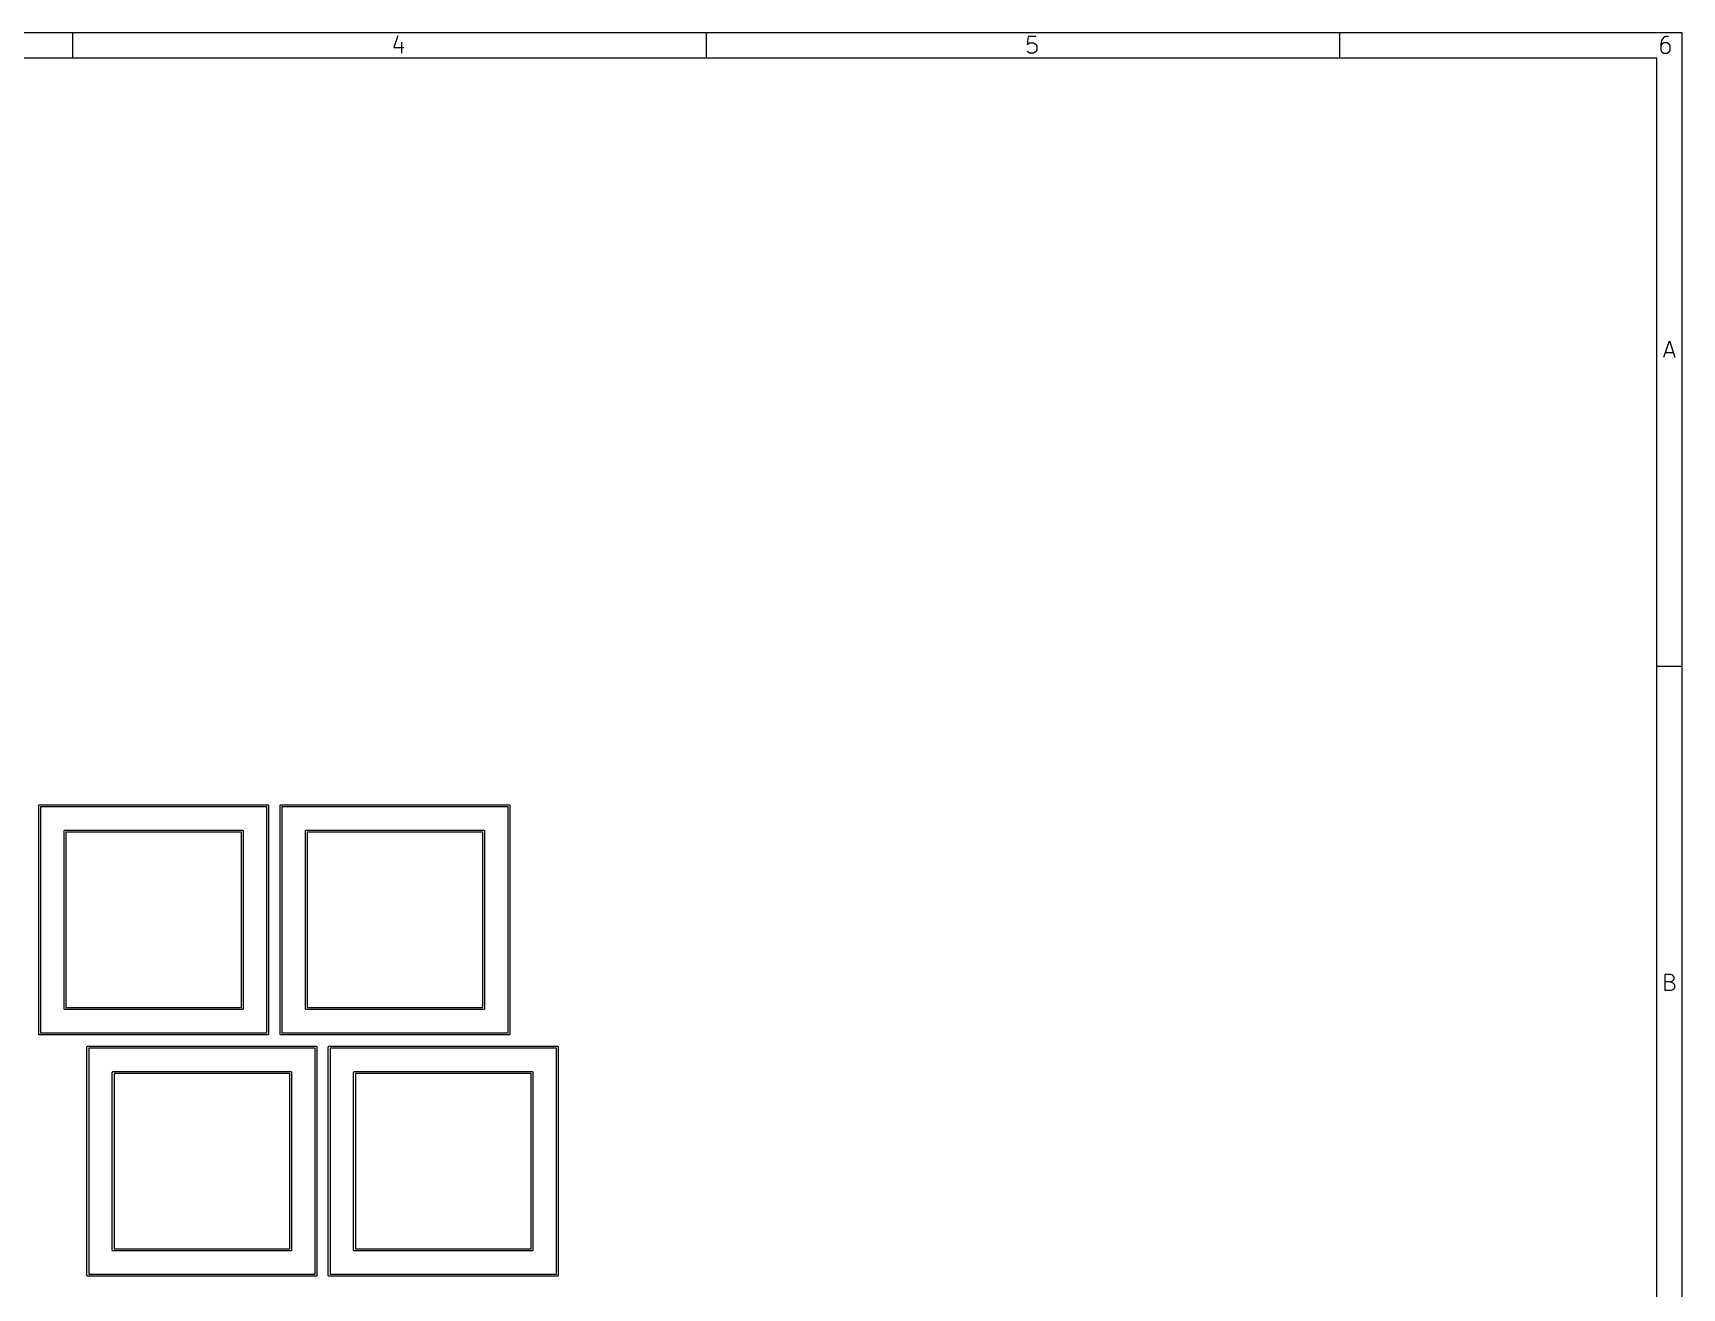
# Model space of a CAD drawing. Extents: x -80 to 197, y -68 to 122.
# Drawn here: x 66.7 to 196.8, y 23 to 122.1 of the extents above; entities that cross this region are included whole.
import ezdxf

# ---------------------------------------------------------------- set-up
doc = ezdxf.new("R2010")
doc.units = 0
doc.header["$MEASUREMENT"] = 0
doc.layers.add('BLACK', color=7, linetype='CONTINUOUS')

msp = doc.modelspace()

# ---------------------------------------------------------------- linework, layer by layer
at = {"layer": 'BLACK', "linetype": 'CONTINUOUS'}
for p, q in [((196.832, 122.08), (-80.17, 122.08)), ((69.83, 120.08), (69.83, 122.08)), ((95.4621, 121.854), (95.1526, 120.925)), ((95.7717, 121.359), (95.7717, 120.492)), ((119.83, 120.08), (119.83, 122.08)), ((145.215, 121.792), (145.153, 121.173)), ((145.153, 121.173), (145.215, 121.235)), ((145.834, 121.792), (145.215, 121.792)), ((145.215, 121.235), (145.338, 121.297)), ((145.338, 121.297), (145.648, 121.297)), ((145.648, 121.297), (145.772, 121.235)), ((145.772, 121.235), (145.834, 121.173)), ((145.834, 121.173), (145.895, 121.049)), ((145.895, 121.049), (145.895, 120.74)), ((169.83, 120.08), (169.83, 122.08)), ((195.215, 121.482), (195.153, 121.235)), ((195.153, 121.235), (195.153, 120.74)), ((195.215, 121.173), (195.153, 121.049)), ((195.338, 121.668), (195.215, 121.482)), ((195.276, 121.235), (195.215, 121.173)), ((195.4, 121.297), (195.276, 121.235)), ((195.4, 121.73), (195.338, 121.668)), ((195.524, 121.792), (195.4, 121.73)), ((195.648, 121.297), (195.4, 121.297)), ((195.772, 121.792), (195.524, 121.792)), ((195.772, 121.235), (195.648, 121.297)), ((195.834, 121.173), (195.772, 121.235)), ((195.895, 121.049), (195.834, 121.173)), ((195.895, 120.74), (195.895, 121.049)), ((196.832, -67.9272), (196.832, 122.08)), ((194.832, 120.08), (-78.17, 120.08)), ((95.1526, 120.925), (95.9574, 120.925)), ((145.215, 120.554), (145.153, 120.616)), ((145.338, 120.492), (145.215, 120.554)), ((145.648, 120.492), (145.338, 120.492)), ((145.772, 120.554), (145.648, 120.492)), ((145.834, 120.616), (145.772, 120.554)), ((145.895, 120.74), (145.834, 120.616)), ((194.832, -65.9272), (194.832, 120.08)), ((195.153, 120.74), (195.215, 120.616)), ((195.215, 120.616), (195.276, 120.554)), ((195.276, 120.554), (195.4, 120.492)), ((195.4, 120.492), (195.648, 120.492)), ((195.648, 120.492), (195.772, 120.554)), ((195.772, 120.554), (195.834, 120.616)), ((195.834, 120.616), (195.895, 120.74)), ((195.399, 96.4919), (195.832, 97.7919)), ((195.832, 97.7919), (196.266, 96.4919)), ((195.523, 96.8633), (196.142, 96.8633)), ((196.832, 72.08), (194.832, 72.08)), ((67.125, 61.0832), (67.1273, 61.0895)), ((67.125, 61.0766), (67.125, 61.0832)), ((67.125, 43.0634), (67.125, 61.0766)), ((67.1273, 61.0895), (67.1284, 61.096)), ((67.1284, 61.096), (67.1318, 61.1018)), ((67.1318, 61.1018), (67.134, 61.1081)), ((67.134, 61.1081), (67.1383, 61.1132)), ((67.1383, 61.1132), (67.1417, 61.119)), ((67.1417, 61.119), (67.1468, 61.1232)), ((67.1468, 61.1232), (67.151, 61.1283)), ((67.151, 61.1283), (67.1568, 61.1317)), ((67.1568, 61.1317), (67.1619, 61.136)), ((67.1619, 61.136), (67.1682, 61.1382)), ((67.1682, 61.1382), (67.174, 61.1416)), ((67.174, 61.1416), (67.1805, 61.1427)), ((67.1805, 61.1427), (67.1868, 61.145)), ((67.1868, 61.145), (67.1934, 61.145)), ((67.1934, 61.145), (67.1934, 61.145)), ((67.1934, 61.145), (85.2066, 61.145)), ((67.275, 60.995), (67.275, 43.145)), ((85.125, 60.995), (67.275, 60.995)), ((85.125, 43.145), (85.125, 60.995)), ((85.2066, 61.145), (85.2132, 61.145)), ((85.2066, 61.145), (85.2066, 61.145)), ((85.2132, 61.145), (85.2195, 61.1427)), ((85.2195, 61.1427), (85.226, 61.1416)), ((85.226, 61.1416), (85.2318, 61.1382)), ((85.2318, 61.1382), (85.2381, 61.136)), ((85.2381, 61.136), (85.2432, 61.1317)), ((85.2432, 61.1317), (85.249, 61.1283)), ((85.249, 61.1283), (85.2532, 61.1232)), ((85.2532, 61.1232), (85.2583, 61.119)), ((85.2583, 61.119), (85.2617, 61.1132)), ((85.2617, 61.1132), (85.266, 61.1081)), ((85.266, 61.1081), (85.2682, 61.1018)), ((85.2682, 61.1018), (85.2716, 61.096)), ((85.2716, 61.096), (85.2727, 61.0895)), ((85.2727, 61.0895), (85.275, 61.0832)), ((85.275, 61.0832), (85.275, 61.0766)), ((85.275, 61.0766), (85.275, 61.0766)), ((85.275, 61.0766), (85.275, 43.0634)), ((86.175, 61.0832), (86.1773, 61.0895)), ((86.175, 61.0766), (86.175, 61.0832)), ((86.175, 43.0634), (86.175, 61.0766)), ((86.1773, 61.0895), (86.1784, 61.096)), ((86.1784, 61.096), (86.1818, 61.1018)), ((86.1818, 61.1018), (86.184, 61.1081)), ((86.184, 61.1081), (86.1883, 61.1132)), ((86.1883, 61.1132), (86.1917, 61.119)), ((86.1917, 61.119), (86.1968, 61.1232)), ((86.1968, 61.1232), (86.201, 61.1283)), ((86.201, 61.1283), (86.2068, 61.1317)), ((86.2068, 61.1317), (86.2119, 61.136)), ((86.2119, 61.136), (86.2182, 61.1382)), ((86.2182, 61.1382), (86.224, 61.1416)), ((86.224, 61.1416), (86.2305, 61.1427)), ((86.2305, 61.1427), (86.2368, 61.145)), ((86.2368, 61.145), (86.2434, 61.145)), ((86.2434, 61.145), (86.2434, 61.145)), ((86.2434, 61.145), (104.257, 61.145)), ((86.325, 60.995), (86.325, 43.145)), ((104.175, 60.995), (86.325, 60.995)), ((104.175, 43.145), (104.175, 60.995)), ((104.257, 61.145), (104.263, 61.145)), ((104.257, 61.145), (104.257, 61.145)), ((104.263, 61.145), (104.269, 61.1427)), ((104.269, 61.1427), (104.276, 61.1416)), ((104.276, 61.1416), (104.282, 61.1382)), ((104.282, 61.1382), (104.288, 61.136)), ((104.288, 61.136), (104.293, 61.1317)), ((104.293, 61.1317), (104.299, 61.1283)), ((104.299, 61.1283), (104.303, 61.1232)), ((104.303, 61.1232), (104.308, 61.119)), ((104.308, 61.119), (104.312, 61.1132)), ((104.312, 61.1132), (104.316, 61.1081)), ((104.316, 61.1081), (104.318, 61.1018)), ((104.318, 61.1018), (104.322, 61.096)), ((104.322, 61.096), (104.323, 61.0895)), ((104.323, 61.0895), (104.325, 61.0832)), ((104.325, 61.0832), (104.325, 61.0766)), ((104.325, 61.0766), (104.325, 61.0766)), ((104.325, 61.0766), (104.325, 43.0634)), ((69.125, 59.0832), (69.1273, 59.0895)), ((69.125, 59.0766), (69.125, 59.0832)), ((69.125, 45.0634), (69.125, 59.0766)), ((69.1273, 59.0895), (69.1284, 59.096)), ((69.1284, 59.096), (69.1318, 59.1018)), ((69.1318, 59.1018), (69.134, 59.1081)), ((69.134, 59.1081), (69.1383, 59.1132)), ((69.1383, 59.1132), (69.1417, 59.119)), ((69.1417, 59.119), (69.1468, 59.1232)), ((69.1468, 59.1232), (69.151, 59.1283)), ((69.151, 59.1283), (69.1568, 59.1317)), ((69.1568, 59.1317), (69.1619, 59.136)), ((69.1619, 59.136), (69.1682, 59.1382)), ((69.1682, 59.1382), (69.174, 59.1416)), ((69.174, 59.1416), (69.1805, 59.1427)), ((69.1805, 59.1427), (69.1868, 59.145)), ((69.1868, 59.145), (69.1934, 59.145)), ((69.1934, 59.145), (69.1934, 59.145)), ((69.1934, 59.145), (83.2066, 59.145)), ((69.275, 58.995), (69.275, 45.145)), ((83.125, 58.995), (69.275, 58.995)), ((83.125, 45.145), (83.125, 58.995)), ((83.2066, 59.145), (83.2132, 59.145)), ((83.2066, 59.145), (83.2066, 59.145)), ((83.2132, 59.145), (83.2195, 59.1427)), ((83.2195, 59.1427), (83.226, 59.1416)), ((83.226, 59.1416), (83.2318, 59.1382)), ((83.2318, 59.1382), (83.2381, 59.136)), ((83.2381, 59.136), (83.2432, 59.1317)), ((83.2432, 59.1317), (83.249, 59.1283)), ((83.249, 59.1283), (83.2532, 59.1232)), ((83.2532, 59.1232), (83.2583, 59.119)), ((83.2583, 59.119), (83.2617, 59.1132)), ((83.2617, 59.1132), (83.266, 59.1081)), ((83.266, 59.1081), (83.2682, 59.1018)), ((83.2682, 59.1018), (83.2716, 59.096)), ((83.2716, 59.096), (83.2727, 59.0895)), ((83.2727, 59.0895), (83.275, 59.0832)), ((83.275, 59.0832), (83.275, 59.0766)), ((83.275, 59.0766), (83.275, 59.0766)), ((83.275, 59.0766), (83.275, 45.0634)), ((88.175, 59.0832), (88.1773, 59.0895)), ((88.175, 59.0766), (88.175, 59.0832)), ((88.175, 45.0634), (88.175, 59.0766)), ((88.1773, 59.0895), (88.1784, 59.096)), ((88.1784, 59.096), (88.1818, 59.1018)), ((88.1818, 59.1018), (88.184, 59.1081)), ((88.184, 59.1081), (88.1883, 59.1132)), ((88.1883, 59.1132), (88.1917, 59.119)), ((88.1917, 59.119), (88.1968, 59.1232)), ((88.1968, 59.1232), (88.201, 59.1283)), ((88.201, 59.1283), (88.2068, 59.1317)), ((88.2068, 59.1317), (88.2119, 59.136)), ((88.2119, 59.136), (88.2182, 59.1382)), ((88.2182, 59.1382), (88.224, 59.1416)), ((88.224, 59.1416), (88.2305, 59.1427)), ((88.2305, 59.1427), (88.2368, 59.145)), ((88.2368, 59.145), (88.2434, 59.145)), ((88.2434, 59.145), (88.2434, 59.145)), ((88.2434, 59.145), (102.257, 59.145)), ((88.325, 58.995), (88.325, 45.145)), ((102.175, 58.995), (88.325, 58.995)), ((102.175, 45.145), (102.175, 58.995)), ((102.257, 59.145), (102.263, 59.145)), ((102.257, 59.145), (102.257, 59.145)), ((102.263, 59.145), (102.269, 59.1427)), ((102.269, 59.1427), (102.276, 59.1416)), ((102.276, 59.1416), (102.282, 59.1382)), ((102.282, 59.1382), (102.288, 59.136)), ((102.288, 59.136), (102.293, 59.1317)), ((102.293, 59.1317), (102.299, 59.1283)), ((102.299, 59.1283), (102.303, 59.1232)), ((102.303, 59.1232), (102.308, 59.119)), ((102.308, 59.119), (102.312, 59.1132)), ((102.312, 59.1132), (102.316, 59.1081)), ((102.316, 59.1081), (102.318, 59.1018)), ((102.318, 59.1018), (102.322, 59.096)), ((102.322, 59.096), (102.323, 59.0895)), ((102.323, 59.0895), (102.325, 59.0832)), ((102.325, 59.0832), (102.325, 59.0766)), ((102.325, 59.0766), (102.325, 59.0766)), ((102.325, 59.0766), (102.325, 45.0634)), ((195.492, 46.4919), (195.492, 47.7919)), ((195.492, 47.7919), (195.925, 47.7919)), ((195.925, 47.1729), (195.492, 47.1729)), ((195.925, 47.7919), (196.049, 47.73)), ((196.049, 47.2348), (195.925, 47.1729)), ((195.925, 47.1729), (196.111, 47.111)), ((196.049, 47.73), (196.111, 47.6681)), ((196.111, 47.2967), (196.049, 47.2348)), ((196.111, 47.6681), (196.173, 47.5443)), ((196.173, 47.4205), (196.111, 47.2967)), ((196.111, 47.111), (196.173, 47.049)), ((196.173, 47.5443), (196.173, 47.4205)), ((196.173, 47.049), (196.235, 46.9252)), ((196.235, 46.9252), (196.235, 46.7395)), ((195.987, 46.4919), (195.492, 46.4919)), ((196.111, 46.5538), (195.987, 46.4919)), ((196.173, 46.6157), (196.111, 46.5538)), ((196.235, 46.7395), (196.173, 46.6157)), ((69.125, 45.0568), (69.125, 45.0634)), ((69.125, 45.0634), (69.125, 45.0634)), ((69.1273, 45.0505), (69.125, 45.0568)), ((69.1284, 45.044), (69.1273, 45.0505)), ((69.1318, 45.0382), (69.1284, 45.044)), ((69.134, 45.0319), (69.1318, 45.0382)), ((69.1383, 45.0268), (69.134, 45.0319)), ((69.1417, 45.021), (69.1383, 45.0268)), ((69.1468, 45.0168), (69.1417, 45.021)), ((69.151, 45.0117), (69.1468, 45.0168)), ((69.1568, 45.0083), (69.151, 45.0117)), ((69.1619, 45.004), (69.1568, 45.0083)), ((69.1682, 45.0018), (69.1619, 45.004)), ((69.174, 44.9984), (69.1682, 45.0018)), ((69.1805, 44.9973), (69.174, 44.9984)), ((69.1868, 44.995), (69.1805, 44.9973)), ((69.1934, 44.995), (69.1868, 44.995)), ((83.2066, 44.995), (69.1934, 44.995)), ((69.1934, 44.995), (69.1934, 44.995)), ((69.275, 45.145), (83.125, 45.145)), ((83.2132, 44.995), (83.2066, 44.995)), ((83.2066, 44.995), (83.2066, 44.995)), ((83.2195, 44.9973), (83.2132, 44.995)), ((83.226, 44.9984), (83.2195, 44.9973)), ((83.2318, 45.0018), (83.226, 44.9984)), ((83.2381, 45.004), (83.2318, 45.0018)), ((83.2432, 45.0083), (83.2381, 45.004)), ((83.249, 45.0117), (83.2432, 45.0083)), ((83.2532, 45.0168), (83.249, 45.0117)), ((83.2583, 45.021), (83.2532, 45.0168)), ((83.2617, 45.0268), (83.2583, 45.021)), ((83.266, 45.0319), (83.2617, 45.0268)), ((83.2682, 45.0382), (83.266, 45.0319)), ((83.2716, 45.044), (83.2682, 45.0382)), ((83.2727, 45.0505), (83.2716, 45.044)), ((83.275, 45.0568), (83.2727, 45.0505)), ((83.275, 45.0634), (83.275, 45.0634)), ((83.275, 45.0634), (83.275, 45.0568)), ((88.175, 45.0568), (88.175, 45.0634)), ((88.175, 45.0634), (88.175, 45.0634)), ((88.1773, 45.0505), (88.175, 45.0568)), ((88.1784, 45.044), (88.1773, 45.0505)), ((88.1818, 45.0382), (88.1784, 45.044)), ((88.184, 45.0319), (88.1818, 45.0382)), ((88.1883, 45.0268), (88.184, 45.0319)), ((88.1917, 45.021), (88.1883, 45.0268)), ((88.1968, 45.0168), (88.1917, 45.021)), ((88.201, 45.0117), (88.1968, 45.0168)), ((88.2068, 45.0083), (88.201, 45.0117)), ((88.2119, 45.004), (88.2068, 45.0083)), ((88.2182, 45.0018), (88.2119, 45.004)), ((88.224, 44.9984), (88.2182, 45.0018)), ((88.2305, 44.9973), (88.224, 44.9984)), ((88.2368, 44.995), (88.2305, 44.9973)), ((88.2434, 44.995), (88.2368, 44.995)), ((102.257, 44.995), (88.2434, 44.995)), ((88.2434, 44.995), (88.2434, 44.995)), ((88.325, 45.145), (102.175, 45.145)), ((102.263, 44.995), (102.257, 44.995)), ((102.257, 44.995), (102.257, 44.995)), ((102.269, 44.9973), (102.263, 44.995)), ((102.276, 44.9984), (102.269, 44.9973)), ((102.282, 45.0018), (102.276, 44.9984)), ((102.288, 45.004), (102.282, 45.0018)), ((102.293, 45.0083), (102.288, 45.004)), ((102.299, 45.0117), (102.293, 45.0083)), ((102.303, 45.0168), (102.299, 45.0117)), ((102.308, 45.021), (102.303, 45.0168)), ((102.312, 45.0268), (102.308, 45.021)), ((102.316, 45.0319), (102.312, 45.0268)), ((102.318, 45.0382), (102.316, 45.0319)), ((102.322, 45.044), (102.318, 45.0382)), ((102.323, 45.0505), (102.322, 45.044)), ((102.325, 45.0568), (102.323, 45.0505)), ((102.325, 45.0634), (102.325, 45.0634)), ((102.325, 45.0634), (102.325, 45.0568)), ((67.125, 43.0568), (67.125, 43.0634)), ((67.125, 43.0634), (67.125, 43.0634)), ((67.1273, 43.0505), (67.125, 43.0568)), ((67.1284, 43.044), (67.1273, 43.0505)), ((67.1318, 43.0382), (67.1284, 43.044)), ((67.134, 43.0319), (67.1318, 43.0382)), ((67.1383, 43.0268), (67.134, 43.0319)), ((67.1417, 43.021), (67.1383, 43.0268)), ((67.1468, 43.0168), (67.1417, 43.021)), ((67.151, 43.0117), (67.1468, 43.0168)), ((67.1568, 43.0083), (67.151, 43.0117)), ((67.1619, 43.004), (67.1568, 43.0083)), ((67.1682, 43.0018), (67.1619, 43.004)), ((67.174, 42.9984), (67.1682, 43.0018)), ((67.1805, 42.9973), (67.174, 42.9984)), ((67.1868, 42.995), (67.1805, 42.9973)), ((67.1934, 42.995), (67.1868, 42.995)), ((85.2066, 42.995), (67.1934, 42.995)), ((67.1934, 42.995), (67.1934, 42.995)), ((67.275, 43.145), (85.125, 43.145)), ((85.2132, 42.995), (85.2066, 42.995)), ((85.2066, 42.995), (85.2066, 42.995)), ((85.2195, 42.9973), (85.2132, 42.995)), ((85.226, 42.9984), (85.2195, 42.9973)), ((85.2318, 43.0018), (85.226, 42.9984)), ((85.2381, 43.004), (85.2318, 43.0018)), ((85.2432, 43.0083), (85.2381, 43.004)), ((85.249, 43.0117), (85.2432, 43.0083)), ((85.2532, 43.0168), (85.249, 43.0117)), ((85.2583, 43.021), (85.2532, 43.0168)), ((85.2617, 43.0268), (85.2583, 43.021)), ((85.266, 43.0319), (85.2617, 43.0268)), ((85.2682, 43.0382), (85.266, 43.0319)), ((85.2716, 43.044), (85.2682, 43.0382)), ((85.2727, 43.0505), (85.2716, 43.044)), ((85.275, 43.0568), (85.2727, 43.0505)), ((85.275, 43.0634), (85.275, 43.0634)), ((85.275, 43.0634), (85.275, 43.0568)), ((86.175, 43.0568), (86.175, 43.0634)), ((86.175, 43.0634), (86.175, 43.0634)), ((86.1773, 43.0505), (86.175, 43.0568)), ((86.1784, 43.044), (86.1773, 43.0505)), ((86.1818, 43.0382), (86.1784, 43.044)), ((86.184, 43.0319), (86.1818, 43.0382)), ((86.1883, 43.0268), (86.184, 43.0319)), ((86.1917, 43.021), (86.1883, 43.0268)), ((86.1968, 43.0168), (86.1917, 43.021)), ((86.201, 43.0117), (86.1968, 43.0168)), ((86.2068, 43.0083), (86.201, 43.0117)), ((86.2119, 43.004), (86.2068, 43.0083)), ((86.2182, 43.0018), (86.2119, 43.004)), ((86.224, 42.9984), (86.2182, 43.0018)), ((86.2305, 42.9973), (86.224, 42.9984)), ((86.2368, 42.995), (86.2305, 42.9973)), ((86.2434, 42.995), (86.2368, 42.995)), ((104.257, 42.995), (86.2434, 42.995)), ((86.2434, 42.995), (86.2434, 42.995)), ((86.325, 43.145), (104.175, 43.145)), ((104.263, 42.995), (104.257, 42.995)), ((104.257, 42.995), (104.257, 42.995)), ((104.269, 42.9973), (104.263, 42.995)), ((104.276, 42.9984), (104.269, 42.9973)), ((104.282, 43.0018), (104.276, 42.9984)), ((104.288, 43.004), (104.282, 43.0018)), ((104.293, 43.0083), (104.288, 43.004)), ((104.299, 43.0117), (104.293, 43.0083)), ((104.303, 43.0168), (104.299, 43.0117)), ((104.308, 43.021), (104.303, 43.0168)), ((104.312, 43.0268), (104.308, 43.021)), ((104.316, 43.0319), (104.312, 43.0268)), ((104.318, 43.0382), (104.316, 43.0319)), ((104.322, 43.044), (104.318, 43.0382)), ((104.323, 43.0505), (104.322, 43.044)), ((104.325, 43.0568), (104.323, 43.0505)), ((104.325, 43.0634), (104.325, 43.0634)), ((104.325, 43.0634), (104.325, 43.0568)), ((70.935, 42.0332), (70.9373, 42.0395)), ((70.935, 42.0266), (70.935, 42.0332)), ((70.935, 24.0134), (70.935, 42.0266)), ((70.9373, 42.0395), (70.9384, 42.046)), ((70.9384, 42.046), (70.9418, 42.0518)), ((70.9418, 42.0518), (70.944, 42.0581)), ((70.944, 42.0581), (70.9483, 42.0632)), ((70.9483, 42.0632), (70.9517, 42.069)), ((70.9517, 42.069), (70.9568, 42.0732)), ((70.9568, 42.0732), (70.961, 42.0783)), ((70.961, 42.0783), (70.9668, 42.0817)), ((70.9668, 42.0817), (70.9719, 42.086)), ((70.9719, 42.086), (70.9782, 42.0882)), ((70.9782, 42.0882), (70.984, 42.0916)), ((70.984, 42.0916), (70.9905, 42.0927)), ((70.9905, 42.0927), (70.9968, 42.095)), ((70.9968, 42.095), (71.0034, 42.095)), ((71.0034, 42.095), (71.0034, 42.095)), ((71.0034, 42.095), (89.0166, 42.095)), ((71.085, 41.945), (71.085, 24.095)), ((88.935, 41.945), (71.085, 41.945)), ((88.935, 24.095), (88.935, 41.945)), ((89.0166, 42.095), (89.0232, 42.095)), ((89.0166, 42.095), (89.0166, 42.095)), ((89.0232, 42.095), (89.0295, 42.0927)), ((89.0295, 42.0927), (89.036, 42.0916)), ((89.036, 42.0916), (89.0418, 42.0882)), ((89.0418, 42.0882), (89.0481, 42.086)), ((89.0481, 42.086), (89.0532, 42.0817)), ((89.0532, 42.0817), (89.059, 42.0783)), ((89.059, 42.0783), (89.0632, 42.0732)), ((89.0632, 42.0732), (89.0683, 42.069)), ((89.0683, 42.069), (89.0717, 42.0632)), ((89.0717, 42.0632), (89.076, 42.0581)), ((89.076, 42.0581), (89.0782, 42.0518)), ((89.0782, 42.0518), (89.0816, 42.046)), ((89.0816, 42.046), (89.0827, 42.0395)), ((89.0827, 42.0395), (89.085, 42.0332)), ((89.085, 42.0332), (89.085, 42.0266)), ((89.085, 42.0266), (89.085, 42.0266)), ((89.085, 42.0266), (89.085, 24.0134)), ((89.985, 42.0332), (89.9873, 42.0395)), ((89.985, 42.0266), (89.985, 42.0332)), ((89.985, 24.0134), (89.985, 42.0266)), ((89.9873, 42.0395), (89.9884, 42.046)), ((89.9884, 42.046), (89.9918, 42.0518)), ((89.9918, 42.0518), (89.994, 42.0581)), ((89.994, 42.0581), (89.9983, 42.0632)), ((89.9983, 42.0632), (90.0017, 42.069)), ((90.0017, 42.069), (90.0068, 42.0732)), ((90.0068, 42.0732), (90.011, 42.0783)), ((90.011, 42.0783), (90.0168, 42.0817)), ((90.0168, 42.0817), (90.0219, 42.086)), ((90.0219, 42.086), (90.0282, 42.0882)), ((90.0282, 42.0882), (90.034, 42.0916)), ((90.034, 42.0916), (90.0405, 42.0927)), ((90.0405, 42.0927), (90.0468, 42.095)), ((90.0468, 42.095), (90.0534, 42.095)), ((90.0534, 42.095), (90.0534, 42.095)), ((90.0534, 42.095), (108.067, 42.095)), ((90.135, 41.945), (90.135, 24.095)), ((107.985, 41.945), (90.135, 41.945)), ((107.985, 24.095), (107.985, 41.945)), ((108.067, 42.095), (108.073, 42.095)), ((108.067, 42.095), (108.067, 42.095)), ((108.073, 42.095), (108.079, 42.0927)), ((108.079, 42.0927), (108.086, 42.0916)), ((108.086, 42.0916), (108.092, 42.0882)), ((108.092, 42.0882), (108.098, 42.086)), ((108.098, 42.086), (108.103, 42.0817)), ((108.103, 42.0817), (108.109, 42.0783)), ((108.109, 42.0783), (108.113, 42.0732)), ((108.113, 42.0732), (108.118, 42.069)), ((108.118, 42.069), (108.122, 42.0632)), ((108.122, 42.0632), (108.126, 42.0581)), ((108.126, 42.0581), (108.128, 42.0518)), ((108.128, 42.0518), (108.132, 42.046)), ((108.132, 42.046), (108.133, 42.0395)), ((108.133, 42.0395), (108.135, 42.0332)), ((108.135, 42.0332), (108.135, 42.0266)), ((108.135, 42.0266), (108.135, 42.0266)), ((108.135, 42.0266), (108.135, 24.0134)), ((72.935, 40.0332), (72.9373, 40.0395)), ((72.935, 40.0266), (72.935, 40.0332)), ((72.935, 26.0134), (72.935, 40.0266)), ((72.9373, 40.0395), (72.9384, 40.046)), ((72.9384, 40.046), (72.9418, 40.0518)), ((72.9418, 40.0518), (72.944, 40.0581)), ((72.944, 40.0581), (72.9483, 40.0632)), ((72.9483, 40.0632), (72.9517, 40.069)), ((72.9517, 40.069), (72.9568, 40.0732)), ((72.9568, 40.0732), (72.961, 40.0783)), ((72.961, 40.0783), (72.9668, 40.0817)), ((72.9668, 40.0817), (72.9719, 40.086)), ((72.9719, 40.086), (72.9782, 40.0882)), ((72.9782, 40.0882), (72.984, 40.0916)), ((72.984, 40.0916), (72.9905, 40.0927)), ((72.9905, 40.0927), (72.9968, 40.095)), ((72.9968, 40.095), (73.0034, 40.095)), ((73.0034, 40.095), (73.0034, 40.095)), ((73.0034, 40.095), (87.0166, 40.095)), ((73.085, 39.945), (73.085, 26.095)), ((86.935, 39.945), (73.085, 39.945)), ((86.935, 26.095), (86.935, 39.945)), ((87.0166, 40.095), (87.0232, 40.095)), ((87.0166, 40.095), (87.0166, 40.095)), ((87.0232, 40.095), (87.0295, 40.0927)), ((87.0295, 40.0927), (87.036, 40.0916)), ((87.036, 40.0916), (87.0418, 40.0882)), ((87.0418, 40.0882), (87.0481, 40.086)), ((87.0481, 40.086), (87.0532, 40.0817)), ((87.0532, 40.0817), (87.059, 40.0783)), ((87.059, 40.0783), (87.0632, 40.0732)), ((87.0632, 40.0732), (87.0683, 40.069)), ((87.0683, 40.069), (87.0717, 40.0632)), ((87.0717, 40.0632), (87.076, 40.0581)), ((87.076, 40.0581), (87.0782, 40.0518)), ((87.0782, 40.0518), (87.0816, 40.046)), ((87.0816, 40.046), (87.0827, 40.0395)), ((87.0827, 40.0395), (87.085, 40.0332)), ((87.085, 40.0332), (87.085, 40.0266)), ((87.085, 40.0266), (87.085, 40.0266)), ((87.085, 40.0266), (87.085, 26.0134)), ((91.985, 40.0332), (91.9873, 40.0395)), ((91.985, 40.0266), (91.985, 40.0332)), ((91.985, 26.0134), (91.985, 40.0266)), ((91.9873, 40.0395), (91.9884, 40.046)), ((91.9884, 40.046), (91.9918, 40.0518)), ((91.9918, 40.0518), (91.994, 40.0581)), ((91.994, 40.0581), (91.9983, 40.0632)), ((91.9983, 40.0632), (92.0017, 40.069)), ((92.0017, 40.069), (92.0068, 40.0732)), ((92.0068, 40.0732), (92.011, 40.0783)), ((92.011, 40.0783), (92.0168, 40.0817)), ((92.0168, 40.0817), (92.0219, 40.086)), ((92.0219, 40.086), (92.0282, 40.0882)), ((92.0282, 40.0882), (92.034, 40.0916)), ((92.034, 40.0916), (92.0405, 40.0927)), ((92.0405, 40.0927), (92.0468, 40.095)), ((92.0468, 40.095), (92.0534, 40.095)), ((92.0534, 40.095), (92.0534, 40.095)), ((92.0534, 40.095), (106.067, 40.095)), ((92.135, 39.945), (92.135, 26.095)), ((105.985, 39.945), (92.135, 39.945)), ((105.985, 26.095), (105.985, 39.945)), ((106.067, 40.095), (106.073, 40.095)), ((106.067, 40.095), (106.067, 40.095)), ((106.073, 40.095), (106.079, 40.0927)), ((106.079, 40.0927), (106.086, 40.0916)), ((106.086, 40.0916), (106.092, 40.0882)), ((106.092, 40.0882), (106.098, 40.086)), ((106.098, 40.086), (106.103, 40.0817)), ((106.103, 40.0817), (106.109, 40.0783)), ((106.109, 40.0783), (106.113, 40.0732)), ((106.113, 40.0732), (106.118, 40.069)), ((106.118, 40.069), (106.122, 40.0632)), ((106.122, 40.0632), (106.126, 40.0581)), ((106.126, 40.0581), (106.128, 40.0518)), ((106.128, 40.0518), (106.132, 40.046)), ((106.132, 40.046), (106.133, 40.0395)), ((106.133, 40.0395), (106.135, 40.0332)), ((106.135, 40.0332), (106.135, 40.0266)), ((106.135, 40.0266), (106.135, 40.0266)), ((106.135, 40.0266), (106.135, 26.0134)), ((73.085, 26.095), (86.935, 26.095)), ((92.135, 26.095), (105.985, 26.095)), ((72.935, 26.0068), (72.935, 26.0134)), ((72.935, 26.0134), (72.935, 26.0134)), ((72.9373, 26.0005), (72.935, 26.0068)), ((72.9384, 25.994), (72.9373, 26.0005)), ((72.9418, 25.9882), (72.9384, 25.994)), ((72.944, 25.9819), (72.9418, 25.9882)), ((72.9483, 25.9768), (72.944, 25.9819)), ((72.9517, 25.971), (72.9483, 25.9768)), ((72.9568, 25.9668), (72.9517, 25.971)), ((72.961, 25.9617), (72.9568, 25.9668)), ((72.9668, 25.9583), (72.961, 25.9617)), ((72.9719, 25.954), (72.9668, 25.9583)), ((72.9782, 25.9518), (72.9719, 25.954)), ((72.984, 25.9484), (72.9782, 25.9518)), ((72.9905, 25.9473), (72.984, 25.9484)), ((72.9968, 25.945), (72.9905, 25.9473)), ((73.0034, 25.945), (72.9968, 25.945)), ((87.0166, 25.945), (73.0034, 25.945)), ((73.0034, 25.945), (73.0034, 25.945)), ((87.0232, 25.945), (87.0166, 25.945)), ((87.0166, 25.945), (87.0166, 25.945)), ((87.0295, 25.9473), (87.0232, 25.945)), ((87.036, 25.9484), (87.0295, 25.9473)), ((87.0418, 25.9518), (87.036, 25.9484)), ((87.0481, 25.954), (87.0418, 25.9518)), ((87.0532, 25.9583), (87.0481, 25.954)), ((87.059, 25.9617), (87.0532, 25.9583)), ((87.0632, 25.9668), (87.059, 25.9617)), ((87.0683, 25.971), (87.0632, 25.9668)), ((87.0717, 25.9768), (87.0683, 25.971)), ((87.076, 25.9819), (87.0717, 25.9768)), ((87.0782, 25.9882), (87.076, 25.9819)), ((87.0816, 25.994), (87.0782, 25.9882)), ((87.0827, 26.0005), (87.0816, 25.994)), ((87.085, 26.0068), (87.0827, 26.0005)), ((87.085, 26.0134), (87.085, 26.0134)), ((87.085, 26.0134), (87.085, 26.0068)), ((91.985, 26.0068), (91.985, 26.0134)), ((91.985, 26.0134), (91.985, 26.0134)), ((91.9873, 26.0005), (91.985, 26.0068)), ((91.9884, 25.994), (91.9873, 26.0005)), ((91.9918, 25.9882), (91.9884, 25.994)), ((91.994, 25.9819), (91.9918, 25.9882)), ((91.9983, 25.9768), (91.994, 25.9819)), ((92.0017, 25.971), (91.9983, 25.9768)), ((92.0068, 25.9668), (92.0017, 25.971)), ((92.011, 25.9617), (92.0068, 25.9668)), ((92.0168, 25.9583), (92.011, 25.9617)), ((92.0219, 25.954), (92.0168, 25.9583)), ((92.0282, 25.9518), (92.0219, 25.954)), ((92.034, 25.9484), (92.0282, 25.9518)), ((92.0405, 25.9473), (92.034, 25.9484)), ((92.0468, 25.945), (92.0405, 25.9473)), ((92.0534, 25.945), (92.0468, 25.945)), ((106.067, 25.945), (92.0534, 25.945)), ((92.0534, 25.945), (92.0534, 25.945)), ((106.073, 25.945), (106.067, 25.945)), ((106.067, 25.945), (106.067, 25.945)), ((106.079, 25.9473), (106.073, 25.945)), ((106.086, 25.9484), (106.079, 25.9473)), ((106.092, 25.9518), (106.086, 25.9484)), ((106.098, 25.954), (106.092, 25.9518)), ((106.103, 25.9583), (106.098, 25.954)), ((106.109, 25.9617), (106.103, 25.9583)), ((106.113, 25.9668), (106.109, 25.9617)), ((106.118, 25.971), (106.113, 25.9668)), ((106.122, 25.9768), (106.118, 25.971)), ((106.126, 25.9819), (106.122, 25.9768)), ((106.128, 25.9882), (106.126, 25.9819)), ((106.132, 25.994), (106.128, 25.9882)), ((106.133, 26.0005), (106.132, 25.994)), ((106.135, 26.0068), (106.133, 26.0005)), ((106.135, 26.0134), (106.135, 26.0134)), ((106.135, 26.0134), (106.135, 26.0068)), ((70.935, 24.0068), (70.935, 24.0134)), ((70.935, 24.0134), (70.935, 24.0134)), ((70.9373, 24.0005), (70.935, 24.0068)), ((70.9384, 23.994), (70.9373, 24.0005)), ((70.9418, 23.9882), (70.9384, 23.994)), ((70.944, 23.9819), (70.9418, 23.9882)), ((70.9483, 23.9768), (70.944, 23.9819)), ((70.9517, 23.971), (70.9483, 23.9768)), ((70.9568, 23.9668), (70.9517, 23.971)), ((70.961, 23.9617), (70.9568, 23.9668)), ((70.9668, 23.9583), (70.961, 23.9617)), ((70.9719, 23.954), (70.9668, 23.9583)), ((70.9782, 23.9518), (70.9719, 23.954)), ((70.984, 23.9484), (70.9782, 23.9518)), ((70.9905, 23.9473), (70.984, 23.9484)), ((70.9968, 23.945), (70.9905, 23.9473)), ((71.0034, 23.945), (70.9968, 23.945)), ((89.0166, 23.945), (71.0034, 23.945)), ((71.0034, 23.945), (71.0034, 23.945)), ((71.085, 24.095), (88.935, 24.095)), ((89.0232, 23.945), (89.0166, 23.945)), ((89.0166, 23.945), (89.0166, 23.945)), ((89.0295, 23.9473), (89.0232, 23.945)), ((89.036, 23.9484), (89.0295, 23.9473)), ((89.0418, 23.9518), (89.036, 23.9484)), ((89.0481, 23.954), (89.0418, 23.9518)), ((89.0532, 23.9583), (89.0481, 23.954)), ((89.059, 23.9617), (89.0532, 23.9583)), ((89.0632, 23.9668), (89.059, 23.9617)), ((89.0683, 23.971), (89.0632, 23.9668)), ((89.0717, 23.9768), (89.0683, 23.971)), ((89.076, 23.9819), (89.0717, 23.9768)), ((89.0782, 23.9882), (89.076, 23.9819)), ((89.0816, 23.994), (89.0782, 23.9882)), ((89.0827, 24.0005), (89.0816, 23.994)), ((89.085, 24.0068), (89.0827, 24.0005)), ((89.085, 24.0134), (89.085, 24.0134)), ((89.085, 24.0134), (89.085, 24.0068)), ((89.985, 24.0068), (89.985, 24.0134)), ((89.985, 24.0134), (89.985, 24.0134)), ((89.9873, 24.0005), (89.985, 24.0068)), ((89.9884, 23.994), (89.9873, 24.0005)), ((89.9918, 23.9882), (89.9884, 23.994)), ((89.994, 23.9819), (89.9918, 23.9882)), ((89.9983, 23.9768), (89.994, 23.9819)), ((90.0017, 23.971), (89.9983, 23.9768)), ((90.0068, 23.9668), (90.0017, 23.971)), ((90.011, 23.9617), (90.0068, 23.9668)), ((90.0168, 23.9583), (90.011, 23.9617)), ((90.0219, 23.954), (90.0168, 23.9583)), ((90.0282, 23.9518), (90.0219, 23.954)), ((90.034, 23.9484), (90.0282, 23.9518)), ((90.0405, 23.9473), (90.034, 23.9484)), ((90.0468, 23.945), (90.0405, 23.9473)), ((90.0534, 23.945), (90.0468, 23.945)), ((108.067, 23.945), (90.0534, 23.945)), ((90.0534, 23.945), (90.0534, 23.945)), ((90.135, 24.095), (107.985, 24.095)), ((108.073, 23.945), (108.067, 23.945)), ((108.067, 23.945), (108.067, 23.945)), ((108.079, 23.9473), (108.073, 23.945)), ((108.086, 23.9484), (108.079, 23.9473)), ((108.092, 23.9518), (108.086, 23.9484)), ((108.098, 23.954), (108.092, 23.9518)), ((108.103, 23.9583), (108.098, 23.954)), ((108.109, 23.9617), (108.103, 23.9583)), ((108.113, 23.9668), (108.109, 23.9617)), ((108.118, 23.971), (108.113, 23.9668)), ((108.122, 23.9768), (108.118, 23.971)), ((108.126, 23.9819), (108.122, 23.9768)), ((108.128, 23.9882), (108.126, 23.9819)), ((108.132, 23.994), (108.128, 23.9882)), ((108.133, 24.0005), (108.132, 23.994)), ((108.135, 24.0068), (108.133, 24.0005)), ((108.135, 24.0134), (108.135, 24.0134)), ((108.135, 24.0134), (108.135, 24.0068))]:
    msp.add_line(p, q, dxfattribs=at)

doc.saveas('drawing.dxf')
